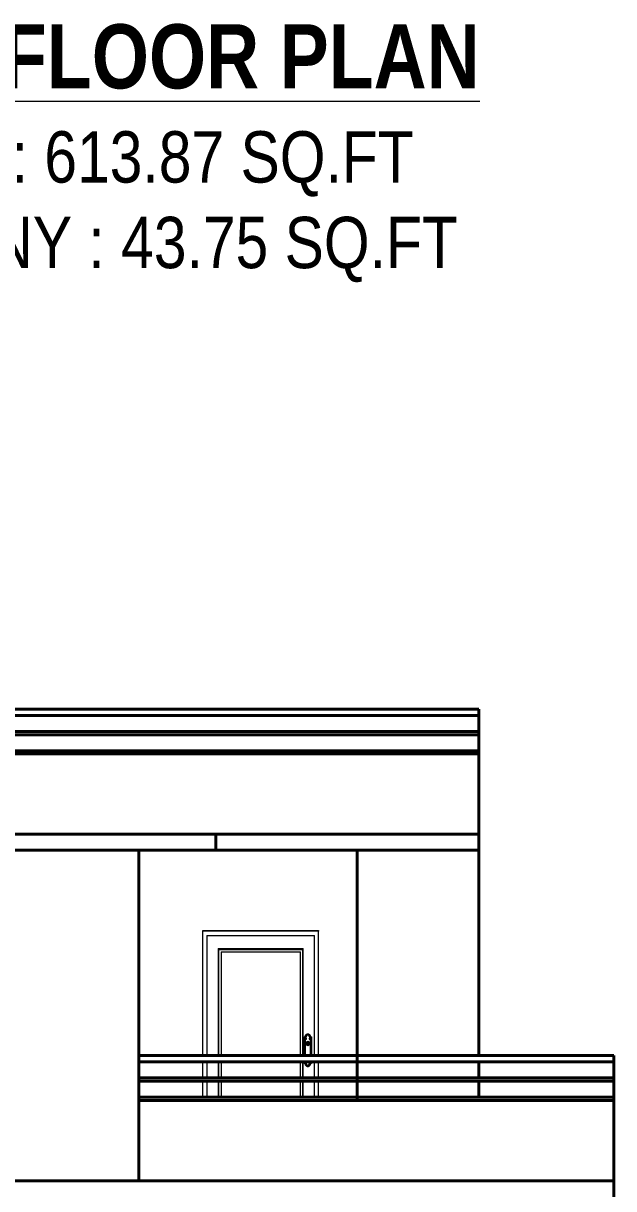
# Model space of a CAD drawing. Header units: inches. Extents: x 160056 to 168773, y -25300 to -22134.
# Drawn here: x 167273.9 to 167457.9, y -24096.3 to -23733.1 of the extents above; entities that cross this region are included whole.
import ezdxf

# ---------------------------------------------------------------- set-up
doc = ezdxf.new("R2010")
doc.units = ezdxf.units.IN
doc.header["$LTSCALE"] = 0.5
doc.header["$MEASUREMENT"] = 0
for name, color, linetype, lineweight in [('Text-100.w', 254, 'Continuous', 9), ('wall', 1, 'Continuous', 40), ('window', 4, 'Continuous', 13)]:
    doc.layers.add(name, color=color, linetype=linetype, lineweight=lineweight)
doc.styles.add('arial', font='arial.ttf')

msp = doc.modelspace()

# ---------------------------------------------------------------- linework, layer by layer
at = {"layer": 'wall'}
for p, q in [((167089.86, -23946.76), (167415.86, -23946.76)), ((167089.86, -23948.76), (167415.86, -23948.76)), ((167415.86, -23946.76), (167415.86, -23990.76)), ((167089.86, -23953.76), (167415.86, -23953.76)), ((167089.86, -23954.76), (167415.86, -23954.76)), ((167089.86, -23959.76), (167415.86, -23959.76)), ((167089.86, -23960.76), (167415.86, -23960.76)), ((167089.86, -23985.76), (167415.86, -23985.76)), ((167333.86, -23985.76), (167333.86, -23990.76)), ((167089.86, -23990.76), (167415.86, -23990.76)), ((167309.86, -23990.76), (167309.86, -24093.76)), ((167377.86, -23990.76), (167377.86, -24068.76)), ((167415.86, -23990.76), (167415.86, -24054.76)), ((167309.86, -24054.76), (167457.86, -24054.76)), ((167457.86, -24098.76), (167457.86, -24054.76)), ((167309.86, -24056.76), (167457.86, -24056.76)), ((167377.86, -24057.76), (167377.86, -24068.76)), ((167415.86, -24056.76), (167415.86, -24061.76)), ((167309.86, -24061.76), (167457.86, -24061.76)), ((167309.86, -24062.76), (167457.86, -24062.76)), ((167415.86, -24062.76), (167415.86, -24067.76)), ((167309.86, -24067.76), (167457.86, -24067.76)), ((167309.86, -24068.76), (167457.86, -24068.76)), ((167089.86, -24093.76), (167457.86, -24093.76))]:
    msp.add_line(p, q, dxfattribs=at)
at = {"layer": 'window'}
for p, q in [((167329.86, -24015.95), (167329.86, -24015.76)), ((167329.86, -24015.76), (167365.86, -24015.76)), ((167365.86, -24015.95), (167329.86, -24015.95)), ((167329.86, -24054.76), (167329.86, -24015.95)), ((167331.06, -24017.34), (167364.65, -24017.34)), ((167331.06, -24017.34), (167331.06, -24054.76)), ((167364.65, -24054.76), (167364.65, -24017.34)), ((167365.86, -24015.76), (167365.86, -24015.95)), ((167365.86, -24054.76), (167365.86, -24015.95)), ((167334.59, -24021.45), (167334.59, -24054.76)), ((167334.59, -24021.45), (167361.13, -24021.45)), ((167334.8, -24021.69), (167360.92, -24021.69)), ((167334.8, -24054.76), (167334.8, -24021.69)), ((167335.49, -24022.49), (167360.23, -24022.49)), ((167335.49, -24022.49), (167335.49, -24054.76)), ((167360.23, -24054.76), (167360.23, -24022.49)), ((167360.92, -24021.69), (167360.92, -24054.76)), ((167361.13, -24054.76), (167361.13, -24021.45)), ((167362.07, -24048.16), (167362.13, -24048.11)), ((167362.09, -24048.19), (167362.15, -24048.14)), ((167362.13, -24048.11), (167362.21, -24048.06)), ((167362.15, -24048.14), (167362.22, -24048.1)), ((167362.21, -24048.06), (167362.28, -24048.03)), ((167362.22, -24048.1), (167362.29, -24048.07)), ((167362.28, -24048.03), (167362.36, -24048.01)), ((167362.29, -24048.07), (167362.37, -24048.05)), ((167362.36, -24048.01), (167362.44, -24047.99)), ((167362.37, -24048.05), (167362.44, -24048.03)), ((167362.44, -24047.99), (167362.52, -24047.99)), ((167362.44, -24048.03), (167362.52, -24048.03)), ((167362.52, -24047.99), (167362.6, -24047.99)), ((167362.52, -24048.03), (167362.6, -24048.03)), ((167362.52, -24048.03), (167362.52, -24048.29)), ((167362.6, -24047.99), (167362.68, -24048.01)), ((167362.6, -24048.03), (167362.67, -24048.05)), ((167362.67, -24048.05), (167362.75, -24048.07)), ((167362.68, -24048.01), (167362.76, -24048.03)), ((167362.75, -24048.07), (167362.82, -24048.1)), ((167362.76, -24048.03), (167362.83, -24048.06)), ((167362.82, -24048.1), (167362.89, -24048.14)), ((167362.83, -24048.06), (167362.91, -24048.11)), ((167362.89, -24048.14), (167362.95, -24048.19)), ((167362.91, -24048.11), (167362.97, -24048.16)), ((167361.38, -24048.97), (167361.57, -24048.89)), ((167361.38, -24048.97), (167361.64, -24049.18)), ((167361.38, -24054.76), (167361.38, -24048.97)), ((167361.41, -24049), (167361.59, -24048.92)), ((167361.41, -24054.76), (167361.41, -24049)), ((167361.57, -24048.89), (167361.6, -24048.87)), ((167361.59, -24048.92), (167361.62, -24048.9)), ((167361.6, -24048.87), (167361.64, -24048.84)), ((167361.62, -24048.9), (167361.66, -24048.88)), ((167361.64, -24048.84), (167361.67, -24048.82)), ((167361.64, -24049.18), (167361.68, -24049.17)), ((167361.64, -24054.76), (167361.64, -24049.18)), ((167361.66, -24048.88), (167361.69, -24048.85)), ((167361.67, -24048.82), (167361.69, -24048.79)), ((167361.69, -24049.2), (167361.67, -24049.21)), ((167361.67, -24049.21), (167361.67, -24054.76)), ((167361.68, -24049.17), (167361.73, -24049.13)), ((167361.69, -24048.79), (167361.72, -24048.76)), ((167361.69, -24048.85), (167361.72, -24048.82)), ((167361.75, -24049.17), (167361.69, -24049.2)), ((167361.72, -24048.76), (167361.74, -24048.72)), ((167361.72, -24048.82), (167361.74, -24048.78)), ((167361.73, -24049.13), (167361.79, -24049.1)), ((167361.74, -24048.72), (167361.76, -24048.69)), ((167361.74, -24048.78), (167361.77, -24048.74)), ((167361.81, -24049.13), (167361.75, -24049.17)), ((167361.76, -24048.69), (167361.77, -24048.65)), ((167361.77, -24048.65), (167361.79, -24048.61)), ((167361.77, -24048.74), (167361.79, -24048.7)), ((167361.79, -24048.61), (167361.82, -24048.52)), ((167361.79, -24048.7), (167361.81, -24048.66)), ((167361.79, -24049.1), (167361.83, -24049.05)), ((167361.81, -24049.41), (167361.8, -24049.45)), ((167361.8, -24049.45), (167361.8, -24049.49)), ((167361.8, -24049.49), (167361.8, -24049.52)), ((167361.8, -24049.52), (167361.8, -24049.56)), ((167361.8, -24049.56), (167361.82, -24049.6)), ((167361.81, -24048.66), (167361.82, -24048.62)), ((167361.86, -24049.08), (167361.81, -24049.13)), ((167361.83, -24049.38), (167361.81, -24049.41)), ((167361.82, -24048.52), (167361.85, -24048.43)), ((167361.82, -24048.62), (167361.85, -24048.53)), ((167361.83, -24049.42), (167361.82, -24049.45)), ((167361.82, -24049.45), (167361.82, -24049.49)), ((167361.82, -24049.49), (167361.82, -24049.52)), ((167361.82, -24049.52), (167361.83, -24049.55)), ((167361.82, -24049.6), (167361.84, -24049.63)), ((167361.83, -24049.05), (167361.88, -24049)), ((167361.85, -24049.35), (167361.83, -24049.38)), ((167361.85, -24049.39), (167361.83, -24049.42)), ((167361.83, -24049.55), (167361.84, -24049.58)), ((167361.84, -24049.58), (167361.85, -24049.61)), ((167361.86, -24049.65), (167361.84, -24049.63)), ((167361.85, -24048.43), (167361.9, -24048.36)), ((167361.85, -24048.53), (167361.88, -24048.45)), ((167361.85, -24049.35), (167361.87, -24049.33)), ((167361.86, -24049.37), (167361.85, -24049.39)), ((167361.85, -24049.61), (167361.87, -24049.63)), ((167361.9, -24049.03), (167361.86, -24049.08)), ((167361.89, -24049.35), (167361.86, -24049.37)), ((167361.86, -24049.65), (167361.89, -24049.67)), ((167361.9, -24049.31), (167361.87, -24049.33)), ((167361.87, -24049.63), (167361.9, -24049.65)), ((167361.88, -24048.45), (167361.92, -24048.38)), ((167361.88, -24049), (167361.92, -24048.95)), ((167361.91, -24049.33), (167361.89, -24049.35)), ((167361.89, -24049.67), (167361.92, -24049.69)), ((167361.9, -24048.36), (167361.95, -24048.28)), ((167361.95, -24048.98), (167361.9, -24049.03)), ((167361.93, -24049.3), (167361.9, -24049.31)), ((167361.9, -24049.65), (167361.92, -24049.66)), ((167361.94, -24049.33), (167361.91, -24049.33)), ((167361.92, -24048.38), (167361.97, -24048.31)), ((167361.92, -24048.95), (167361.96, -24048.89)), ((167361.92, -24049.66), (167361.95, -24049.67)), ((167361.92, -24049.69), (167361.95, -24049.69)), ((167361.97, -24049.3), (167361.93, -24049.3)), ((167361.97, -24049.32), (167361.94, -24049.33)), ((167361.95, -24048.28), (167362, -24048.22)), ((167361.99, -24048.92), (167361.95, -24048.98)), ((167361.95, -24049.67), (167361.98, -24049.67)), ((167361.95, -24049.69), (167361.98, -24049.69)), ((167361.96, -24048.89), (167361.99, -24048.83)), ((167361.97, -24048.31), (167362.03, -24048.25)), ((167362, -24049.3), (167361.97, -24049.3)), ((167362, -24049.33), (167361.97, -24049.32)), ((167361.98, -24049.67), (167362.01, -24049.66)), ((167361.98, -24049.69), (167362.02, -24049.69)), ((167361.99, -24048.83), (167362.02, -24048.77)), ((167362.02, -24048.85), (167361.99, -24048.92)), ((167362, -24048.22), (167362.07, -24048.16)), ((167362.03, -24049.31), (167362, -24049.3)), ((167362.02, -24049.33), (167362, -24049.33)), ((167362.01, -24049.66), (167362.04, -24049.65)), ((167362.02, -24048.77), (167362.03, -24048.71)), ((167362.05, -24048.78), (167362.02, -24048.85)), ((167362.05, -24049.35), (167362.02, -24049.33)), ((167362.02, -24049.69), (167362.05, -24049.67)), ((167362.03, -24048.25), (167362.09, -24048.19)), ((167362.03, -24048.71), (167362.06, -24048.64)), ((167362.06, -24049.33), (167362.03, -24049.31)), ((167362.04, -24049.65), (167362.06, -24049.63)), ((167362.07, -24048.73), (167362.05, -24048.78)), ((167362.07, -24049.37), (167362.05, -24049.35)), ((167362.05, -24049.67), (167362.07, -24049.65)), ((167362.06, -24048.64), (167362.08, -24048.59)), ((167362.08, -24049.35), (167362.06, -24049.33)), ((167362.06, -24049.63), (167362.08, -24049.61)), ((167362.09, -24048.66), (167362.07, -24048.73)), ((167362.09, -24049.39), (167362.07, -24049.37)), ((167362.07, -24049.65), (167362.1, -24049.63)), ((167362.08, -24048.59), (167362.11, -24048.53)), ((167362.11, -24049.38), (167362.08, -24049.35)), ((167362.08, -24049.61), (167362.1, -24049.58)), ((167362.11, -24048.61), (167362.09, -24048.66)), ((167362.1, -24049.42), (167362.09, -24049.39)), ((167362.11, -24049.45), (167362.1, -24049.42)), ((167362.1, -24049.58), (167362.11, -24049.55)), ((167362.1, -24049.63), (167362.11, -24049.6)), ((167362.11, -24048.53), (167362.14, -24048.49)), ((167362.14, -24048.56), (167362.11, -24048.61)), ((167362.12, -24049.41), (167362.11, -24049.38)), ((167362.12, -24049.49), (167362.11, -24049.45)), ((167362.11, -24049.52), (167362.12, -24049.49)), ((167362.11, -24049.55), (167362.11, -24049.52)), ((167362.11, -24049.6), (167362.13, -24049.56)), ((167362.13, -24049.45), (167362.12, -24049.41)), ((167362.14, -24049.49), (167362.13, -24049.45)), ((167362.13, -24049.56), (167362.14, -24049.52)), ((167362.14, -24048.49), (167362.18, -24048.44)), ((167362.17, -24048.51), (167362.14, -24048.56)), ((167362.14, -24049.52), (167362.14, -24049.49)), ((167362.16, -24051.02), (167362.18, -24050.84)), ((167362.18, -24051.19), (167362.16, -24051.02)), ((167362.2, -24048.47), (167362.17, -24048.51)), ((167362.18, -24048.44), (167362.22, -24048.4)), ((167362.18, -24050.84), (167362.22, -24050.67)), ((167362.22, -24051.36), (167362.18, -24051.19)), ((167362.24, -24048.44), (167362.2, -24048.47)), ((167362.22, -24048.4), (167362.26, -24048.37)), ((167362.22, -24050.67), (167362.27, -24050.53)), ((167362.22, -24051.02), (167362.24, -24050.87)), ((167362.24, -24051.17), (167362.22, -24051.02)), ((167362.27, -24051.5), (167362.22, -24051.36)), ((167362.28, -24048.41), (167362.24, -24048.44)), ((167362.24, -24050.87), (167362.27, -24050.73)), ((167362.24, -24051.02), (167362.25, -24050.88)), ((167362.25, -24051.16), (167362.24, -24051.02)), ((167362.27, -24051.3), (167362.24, -24051.17)), ((167362.25, -24050.88), (167362.28, -24050.74)), ((167362.28, -24051.29), (167362.25, -24051.16)), ((167362.26, -24048.37), (167362.31, -24048.34)), ((167362.27, -24050.53), (167362.35, -24050.42)), ((167362.27, -24050.73), (167362.32, -24050.61)), ((167362.32, -24051.42), (167362.27, -24051.3)), ((167362.35, -24051.61), (167362.27, -24051.5)), ((167362.33, -24048.38), (167362.28, -24048.41)), ((167362.28, -24050.74), (167362.33, -24050.63)), ((167362.33, -24051.4), (167362.28, -24051.29)), ((167362.31, -24048.34), (167362.36, -24048.32)), ((167362.32, -24050.61), (167362.38, -24050.52)), ((167362.32, -24051.02), (167362.33, -24050.91)), ((167362.33, -24051.12), (167362.32, -24051.02)), ((167362.38, -24051.51), (167362.32, -24051.42)), ((167362.37, -24048.36), (167362.33, -24048.38)), ((167362.33, -24050.63), (167362.39, -24050.54)), ((167362.33, -24050.91), (167362.35, -24050.82)), ((167362.35, -24051.22), (167362.33, -24051.12)), ((167362.39, -24051.49), (167362.33, -24051.4)), ((167362.34, -24051.02), (167362.35, -24050.96)), ((167362.35, -24050.42), (167362.44, -24050.36)), ((167362.35, -24050.82), (167362.36, -24050.8)), ((167362.35, -24050.92), (167362.37, -24050.84)), ((167362.35, -24051.02), (167362.35, -24050.92)), ((167362.35, -24050.96), (167362.35, -24050.94)), ((167362.35, -24051.11), (167362.35, -24051.02)), ((167362.37, -24051.19), (167362.35, -24051.11)), ((167362.35, -24051.23), (167362.35, -24051.22)), ((167362.35, -24051.23), (167362.36, -24051.23)), ((167362.44, -24051.68), (167362.35, -24051.61)), ((167362.36, -24048.32), (167362.41, -24048.31)), ((167362.36, -24050.8), (167362.39, -24050.73)), ((167362.41, -24050.75), (167362.36, -24050.8)), ((167362.36, -24050.8), (167362.36, -24050.8)), ((167362.36, -24051.23), (167362.41, -24051.28)), ((167362.39, -24051.3), (167362.36, -24051.23)), ((167362.42, -24048.35), (167362.37, -24048.36)), ((167362.37, -24050.84), (167362.4, -24050.77)), ((167362.4, -24051.27), (167362.37, -24051.19)), ((167362.38, -24050.52), (167362.46, -24050.46)), ((167362.46, -24051.57), (167362.38, -24051.51)), ((167362.39, -24050.54), (167362.46, -24050.49)), ((167362.39, -24050.73), (167362.43, -24050.67)), ((167362.43, -24051.36), (167362.39, -24051.3)), ((167362.46, -24051.54), (167362.39, -24051.49)), ((167362.4, -24050.77), (167362.41, -24050.75)), ((167362.41, -24051.28), (167362.4, -24051.27)), ((167362.41, -24048.31), (167362.46, -24048.3)), ((167362.41, -24050.75), (167362.44, -24050.71)), ((167362.44, -24051.32), (167362.41, -24051.28)), ((167362.47, -24048.34), (167362.42, -24048.35)), ((167362.43, -24050.67), (167362.48, -24050.63)), ((167362.43, -24050.96), (167362.44, -24050.91)), ((167362.43, -24051.02), (167362.43, -24050.96)), ((167362.43, -24051.07), (167362.43, -24051.02)), ((167362.44, -24051.12), (167362.43, -24051.07)), ((167362.48, -24051.4), (167362.43, -24051.36)), ((167362.44, -24050.36), (167362.54, -24050.33)), ((167362.44, -24050.71), (167362.49, -24050.67)), ((167362.44, -24050.91), (167362.46, -24050.87)), ((167362.44, -24051.02), (167362.45, -24050.97)), ((167362.45, -24051.06), (167362.44, -24051.02)), ((167362.46, -24051.16), (167362.44, -24051.12)), ((167362.49, -24051.36), (167362.44, -24051.32)), ((167362.54, -24051.7), (167362.44, -24051.68)), ((167362.45, -24050.97), (167362.46, -24050.93)), ((167362.46, -24051.1), (167362.45, -24051.06)), ((167362.46, -24048.3), (167362.52, -24048.29)), ((167362.46, -24050.46), (167362.54, -24050.44)), ((167362.46, -24050.49), (167362.54, -24050.47)), ((167362.46, -24050.87), (167362.48, -24050.84)), ((167362.46, -24050.93), (167362.47, -24050.89)), ((167362.47, -24051.14), (167362.46, -24051.1)), ((167362.48, -24051.19), (167362.46, -24051.16)), ((167362.54, -24051.56), (167362.46, -24051.54)), ((167362.54, -24051.59), (167362.46, -24051.57)), ((167362.52, -24048.34), (167362.47, -24048.34)), ((167362.47, -24050.89), (167362.49, -24050.86)), ((167362.49, -24051.17), (167362.47, -24051.14)), ((167362.48, -24050.63), (167362.54, -24050.62)), ((167362.48, -24050.84), (167362.51, -24050.82)), ((167362.51, -24051.21), (167362.48, -24051.19)), ((167362.54, -24051.42), (167362.48, -24051.4)), ((167362.49, -24050.67), (167362.54, -24050.66)), ((167362.49, -24050.86), (167362.52, -24050.85)), ((167362.52, -24051.19), (167362.49, -24051.17)), ((167362.54, -24051.37), (167362.49, -24051.36)), ((167362.51, -24050.82), (167362.54, -24050.81)), ((167362.54, -24051.22), (167362.51, -24051.21)), ((167362.52, -24048.29), (167362.57, -24048.3)), ((167362.57, -24048.34), (167362.52, -24048.34)), ((167362.52, -24050.85), (167362.54, -24050.84)), ((167362.54, -24051.19), (167362.52, -24051.19)), ((167362.54, -24050.33), (167362.64, -24050.36)), ((167362.54, -24050.44), (167362.62, -24050.46)), ((167362.54, -24050.47), (167362.62, -24050.49)), ((167362.54, -24050.62), (167362.6, -24050.63)), ((167362.54, -24050.66), (167362.59, -24050.67)), ((167362.54, -24050.81), (167362.57, -24050.82)), ((167362.54, -24050.84), (167362.57, -24050.85)), ((167362.57, -24051.19), (167362.54, -24051.19)), ((167362.57, -24051.21), (167362.54, -24051.22)), ((167362.59, -24051.36), (167362.54, -24051.37)), ((167362.6, -24051.4), (167362.54, -24051.42)), ((167362.62, -24051.54), (167362.54, -24051.56)), ((167362.62, -24051.57), (167362.54, -24051.59)), ((167362.64, -24051.68), (167362.54, -24051.7)), ((167362.57, -24048.3), (167362.63, -24048.31)), ((167362.62, -24048.35), (167362.57, -24048.34)), ((167362.57, -24050.82), (167362.6, -24050.84)), ((167362.57, -24050.85), (167362.59, -24050.86)), ((167362.59, -24051.17), (167362.57, -24051.19)), ((167362.6, -24051.19), (167362.57, -24051.21)), ((167362.59, -24050.67), (167362.64, -24050.71)), ((167362.59, -24050.86), (167362.61, -24050.89)), ((167362.61, -24051.14), (167362.59, -24051.17)), ((167362.64, -24051.32), (167362.59, -24051.36)), ((167362.6, -24050.63), (167362.65, -24050.67)), ((167362.6, -24050.84), (167362.62, -24050.87)), ((167362.62, -24051.16), (167362.6, -24051.19)), ((167362.65, -24051.36), (167362.6, -24051.4)), ((167362.61, -24050.89), (167362.62, -24050.93)), ((167362.62, -24051.1), (167362.61, -24051.14)), ((167362.67, -24048.36), (167362.62, -24048.35)), ((167362.62, -24050.46), (167362.7, -24050.52)), ((167362.62, -24050.49), (167362.69, -24050.54)), ((167362.62, -24050.87), (167362.64, -24050.91)), ((167362.62, -24050.93), (167362.63, -24050.97)), ((167362.63, -24051.06), (167362.62, -24051.1)), ((167362.64, -24051.12), (167362.62, -24051.16)), ((167362.69, -24051.49), (167362.62, -24051.54)), ((167362.7, -24051.51), (167362.62, -24051.57)), ((167362.63, -24048.31), (167362.68, -24048.32)), ((167362.63, -24050.97), (167362.64, -24051.02)), ((167362.64, -24051.02), (167362.63, -24051.06)), ((167362.64, -24050.36), (167362.73, -24050.42)), ((167362.64, -24050.71), (167362.67, -24050.75)), ((167362.64, -24050.91), (167362.65, -24050.96)), ((167362.65, -24051.07), (167362.64, -24051.12)), ((167362.67, -24051.28), (167362.64, -24051.32)), ((167362.73, -24051.61), (167362.64, -24051.68)), ((167362.65, -24050.67), (167362.7, -24050.73)), ((167362.65, -24050.96), (167362.65, -24051.02)), ((167362.65, -24051.02), (167362.65, -24051.07)), ((167362.7, -24051.3), (167362.65, -24051.36)), ((167362.71, -24048.38), (167362.67, -24048.36)), ((167362.73, -24050.8), (167362.67, -24050.75)), ((167362.67, -24050.75), (167362.68, -24050.77)), ((167362.67, -24051.28), (167362.73, -24051.23)), ((167362.68, -24051.27), (167362.67, -24051.28)), ((167362.68, -24048.32), (167362.73, -24048.34)), ((167362.68, -24050.77), (167362.71, -24050.84)), ((167362.71, -24051.19), (167362.68, -24051.27)), ((167362.69, -24050.54), (167362.75, -24050.63)), ((167362.75, -24051.4), (167362.69, -24051.49)), ((167362.7, -24050.52), (167362.76, -24050.61)), ((167362.7, -24050.73), (167362.73, -24050.8)), ((167362.73, -24051.23), (167362.7, -24051.3)), ((167362.76, -24051.42), (167362.7, -24051.51)), ((167362.76, -24048.41), (167362.71, -24048.38)), ((167362.71, -24050.84), (167362.73, -24050.92)), ((167362.73, -24051.11), (167362.71, -24051.19)), ((167362.73, -24048.34), (167362.77, -24048.37)), ((167362.73, -24050.42), (167362.81, -24050.53)), ((167362.73, -24050.8), (167362.73, -24050.8)), ((167362.73, -24050.8), (167362.73, -24050.82)), ((167362.73, -24050.82), (167362.75, -24050.91)), ((167362.73, -24050.92), (167362.74, -24051.02)), ((167362.73, -24050.94), (167362.74, -24050.96)), ((167362.74, -24051.02), (167362.73, -24051.11)), ((167362.74, -24051.08), (167362.73, -24051.09)), ((167362.75, -24051.12), (167362.73, -24051.22)), ((167362.73, -24051.22), (167362.73, -24051.23)), ((167362.73, -24051.23), (167362.73, -24051.23)), ((167362.81, -24051.5), (167362.73, -24051.61)), ((167362.74, -24050.96), (167362.74, -24051.02)), ((167362.74, -24051.02), (167362.74, -24051.08)), ((167362.75, -24050.63), (167362.8, -24050.74)), ((167362.75, -24050.91), (167362.76, -24051.02)), ((167362.76, -24051.02), (167362.75, -24051.12)), ((167362.8, -24051.29), (167362.75, -24051.4)), ((167362.8, -24048.44), (167362.76, -24048.41)), ((167362.76, -24050.61), (167362.81, -24050.73)), ((167362.81, -24051.3), (167362.76, -24051.42)), ((167362.77, -24048.37), (167362.82, -24048.4)), ((167362.84, -24048.47), (167362.8, -24048.44)), ((167362.8, -24050.74), (167362.83, -24050.88)), ((167362.83, -24051.16), (167362.8, -24051.29)), ((167362.81, -24050.53), (167362.87, -24050.67)), ((167362.81, -24050.73), (167362.85, -24050.87)), ((167362.85, -24051.17), (167362.81, -24051.3)), ((167362.87, -24051.36), (167362.81, -24051.5)), ((167362.82, -24048.4), (167362.86, -24048.44)), ((167362.83, -24050.88), (167362.84, -24051.02)), ((167362.84, -24051.02), (167362.83, -24051.16)), ((167362.87, -24048.51), (167362.84, -24048.47)), ((167362.85, -24050.87), (167362.86, -24051.02)), ((167362.86, -24051.02), (167362.85, -24051.17)), ((167362.86, -24048.44), (167362.9, -24048.49)), ((167362.9, -24048.56), (167362.87, -24048.51)), ((167362.87, -24050.67), (167362.9, -24050.84)), ((167362.9, -24051.19), (167362.87, -24051.36)), ((167362.9, -24048.49), (167362.93, -24048.53)), ((167362.93, -24048.61), (167362.9, -24048.56)), ((167362.91, -24049.45), (167362.9, -24049.49)), ((167362.9, -24049.49), (167362.9, -24049.52)), ((167362.9, -24049.52), (167362.91, -24049.56)), ((167362.9, -24050.84), (167362.92, -24051.02)), ((167362.92, -24051.02), (167362.9, -24051.19)), ((167362.92, -24049.41), (167362.91, -24049.45)), ((167362.91, -24049.56), (167362.92, -24049.6)), ((167362.93, -24049.38), (167362.92, -24049.41)), ((167362.93, -24049.45), (167362.92, -24049.49)), ((167362.92, -24049.49), (167362.92, -24049.52)), ((167362.92, -24049.52), (167362.93, -24049.55)), ((167362.92, -24049.6), (167362.94, -24049.63)), ((167362.93, -24048.53), (167362.96, -24048.59)), ((167362.95, -24048.66), (167362.93, -24048.61)), ((167362.95, -24049.35), (167362.93, -24049.38)), ((167362.94, -24049.42), (167362.93, -24049.45)), ((167362.93, -24049.55), (167362.94, -24049.58)), ((167362.95, -24049.39), (167362.94, -24049.42)), ((167362.94, -24049.58), (167362.96, -24049.61)), ((167362.94, -24049.63), (167362.97, -24049.65)), ((167362.95, -24048.19), (167363.01, -24048.25)), ((167362.97, -24048.73), (167362.95, -24048.66)), ((167362.98, -24049.33), (167362.95, -24049.35)), ((167362.97, -24049.37), (167362.95, -24049.39)), ((167362.96, -24048.59), (167362.98, -24048.64)), ((167362.96, -24049.61), (167362.98, -24049.63)), ((167362.97, -24048.16), (167363.04, -24048.22)), ((167362.99, -24048.78), (167362.97, -24048.73)), ((167362.99, -24049.35), (167362.97, -24049.37)), ((167362.97, -24049.65), (167362.99, -24049.67)), ((167362.98, -24048.64), (167363.01, -24048.71)), ((167363.01, -24049.31), (167362.98, -24049.33)), ((167362.98, -24049.63), (167363, -24049.65)), ((167363.02, -24048.85), (167362.99, -24048.78)), ((167363.02, -24049.33), (167362.99, -24049.35)), ((167362.99, -24049.67), (167363.02, -24049.69)), ((167363, -24049.65), (167363.03, -24049.66)), ((167363.01, -24048.25), (167363.07, -24048.31)), ((167363.01, -24048.71), (167363.02, -24048.77)), ((167363.04, -24049.3), (167363.01, -24049.31)), ((167363.02, -24048.77), (167363.05, -24048.83)), ((167363.05, -24048.92), (167363.02, -24048.85)), ((167363.04, -24049.33), (167363.02, -24049.33)), ((167363.02, -24049.69), (167363.06, -24049.69)), ((167363.03, -24049.66), (167363.06, -24049.67)), ((167363.04, -24048.22), (167363.09, -24048.28)), ((167363.07, -24049.3), (167363.04, -24049.3)), ((167363.07, -24049.32), (167363.04, -24049.33)), ((167363.05, -24048.83), (167363.08, -24048.89)), ((167363.09, -24048.98), (167363.05, -24048.92)), ((167363.06, -24049.67), (167363.09, -24049.67)), ((167363.06, -24049.69), (167363.09, -24049.69)), ((167363.07, -24048.31), (167363.12, -24048.38)), ((167363.11, -24049.3), (167363.07, -24049.3)), ((167363.1, -24049.33), (167363.07, -24049.32)), ((167363.08, -24048.89), (167363.12, -24048.95)), ((167363.09, -24048.28), (167363.14, -24048.36)), ((167363.13, -24049.03), (167363.09, -24048.98)), ((167363.09, -24049.67), (167363.12, -24049.66)), ((167363.09, -24049.69), (167363.12, -24049.69)), ((167363.13, -24049.33), (167363.1, -24049.33)), ((167363.14, -24049.31), (167363.11, -24049.3)), ((167363.12, -24048.38), (167363.16, -24048.45)), ((167363.12, -24048.95), (167363.16, -24049)), ((167363.12, -24049.66), (167363.14, -24049.65)), ((167363.12, -24049.69), (167363.15, -24049.67)), ((167363.18, -24049.08), (167363.13, -24049.03)), ((167363.15, -24049.35), (167363.13, -24049.33)), ((167363.14, -24048.36), (167363.19, -24048.43)), ((167363.17, -24049.33), (167363.14, -24049.31)), ((167363.14, -24049.65), (167363.16, -24049.63)), ((167363.17, -24049.37), (167363.15, -24049.35)), ((167363.15, -24049.67), (167363.18, -24049.65)), ((167363.16, -24048.45), (167363.19, -24048.53)), ((167363.16, -24049), (167363.2, -24049.05)), ((167363.16, -24049.63), (167363.18, -24049.61)), ((167363.19, -24049.35), (167363.17, -24049.33)), ((167363.19, -24049.39), (167363.17, -24049.37)), ((167363.23, -24049.13), (167363.18, -24049.08)), ((167363.18, -24049.61), (167363.2, -24049.58)), ((167363.18, -24049.65), (167363.2, -24049.63)), ((167363.19, -24048.43), (167363.22, -24048.52)), ((167363.19, -24048.53), (167363.22, -24048.62)), ((167363.21, -24049.38), (167363.19, -24049.35)), ((167363.21, -24049.42), (167363.19, -24049.39)), ((167363.2, -24049.05), (167363.25, -24049.1)), ((167363.2, -24049.58), (167363.21, -24049.55)), ((167363.2, -24049.63), (167363.22, -24049.6)), ((167363.23, -24049.41), (167363.21, -24049.38)), ((167363.22, -24049.45), (167363.21, -24049.42)), ((167363.21, -24049.55), (167363.22, -24049.52)), ((167363.22, -24048.52), (167363.25, -24048.61)), ((167363.22, -24048.62), (167363.23, -24048.66)), ((167363.22, -24049.49), (167363.22, -24049.45)), ((167363.22, -24049.52), (167363.22, -24049.49)), ((167363.22, -24049.6), (167363.23, -24049.56)), ((167363.23, -24048.66), (167363.25, -24048.7)), ((167363.29, -24049.17), (167363.23, -24049.13)), ((167363.24, -24049.45), (167363.23, -24049.41)), ((167363.23, -24049.56), (167363.24, -24049.52)), ((167363.24, -24049.49), (167363.24, -24049.45)), ((167363.24, -24049.52), (167363.24, -24049.49)), ((167363.25, -24048.61), (167363.26, -24048.65)), ((167363.25, -24048.7), (167363.27, -24048.74)), ((167363.25, -24049.1), (167363.31, -24049.13)), ((167363.26, -24048.65), (167363.28, -24048.69)), ((167363.27, -24048.74), (167363.29, -24048.78)), ((167363.28, -24048.69), (167363.3, -24048.72)), ((167363.29, -24048.78), (167363.32, -24048.82)), ((167363.35, -24049.2), (167363.29, -24049.17)), ((167363.3, -24048.72), (167363.32, -24048.76)), ((167363.31, -24049.13), (167363.36, -24049.17)), ((167363.32, -24048.76), (167363.35, -24048.79)), ((167363.32, -24048.82), (167363.35, -24048.85)), ((167363.35, -24048.79), (167363.37, -24048.82)), ((167363.35, -24048.85), (167363.38, -24048.88)), ((167363.36, -24049.21), (167363.35, -24049.2)), ((167363.36, -24049.17), (167363.4, -24049.18)), ((167363.36, -24054.76), (167363.36, -24049.21)), ((167363.37, -24048.82), (167363.4, -24048.84)), ((167363.38, -24048.88), (167363.42, -24048.9)), ((167363.4, -24048.84), (167363.43, -24048.87)), ((167363.66, -24048.97), (167363.4, -24049.18)), ((167363.4, -24049.18), (167363.4, -24054.76)), ((167363.42, -24048.9), (167363.45, -24048.92)), ((167363.43, -24048.87), (167363.47, -24048.89)), ((167363.45, -24048.92), (167363.63, -24049)), ((167363.47, -24048.89), (167363.66, -24048.97)), ((167363.63, -24049), (167363.63, -24054.76)), ((167363.66, -24048.97), (167363.66, -24054.76)), ((167329.86, -24061.76), (167329.86, -24056.76)), ((167331.06, -24056.76), (167331.06, -24061.76)), ((167334.59, -24056.76), (167334.59, -24061.76)), ((167334.8, -24061.76), (167334.8, -24056.76)), ((167335.49, -24056.76), (167335.49, -24061.76)), ((167360.23, -24061.76), (167360.23, -24056.76)), ((167360.92, -24056.76), (167360.92, -24061.76)), ((167361.13, -24057.76), (167361.13, -24056.76)), ((167361.13, -24061.76), (167361.13, -24056.76)), ((167361.38, -24057.2), (167361.38, -24056.76)), ((167361.38, -24057.2), (167361.64, -24056.99)), ((167361.57, -24057.28), (167361.38, -24057.2)), ((167361.41, -24057.17), (167361.41, -24056.76)), ((167361.59, -24057.25), (167361.41, -24057.17)), ((167361.6, -24057.3), (167361.57, -24057.28)), ((167361.62, -24057.27), (167361.59, -24057.25)), ((167361.64, -24057.33), (167361.6, -24057.3)), ((167361.66, -24057.29), (167361.62, -24057.27)), ((167361.64, -24056.99), (167361.64, -24056.76)), ((167361.68, -24057.01), (167361.64, -24056.99)), ((167361.67, -24057.35), (167361.64, -24057.33)), ((167361.69, -24057.32), (167361.66, -24057.29)), ((167361.67, -24056.76), (167361.67, -24056.96)), ((167361.67, -24056.96), (167361.69, -24056.97)), ((167361.69, -24057.38), (167361.67, -24057.35)), ((167361.73, -24057.04), (167361.68, -24057.01)), ((167361.69, -24056.97), (167361.75, -24057)), ((167361.72, -24057.35), (167361.69, -24057.32)), ((167361.72, -24057.41), (167361.69, -24057.38)), ((167361.74, -24057.39), (167361.72, -24057.35)), ((167361.74, -24057.45), (167361.72, -24057.41)), ((167361.79, -24057.08), (167361.73, -24057.04)), ((167361.77, -24057.43), (167361.74, -24057.39)), ((167361.76, -24057.49), (167361.74, -24057.45)), ((167361.75, -24057), (167361.81, -24057.04)), ((167361.77, -24057.52), (167361.76, -24057.49)), ((167361.79, -24057.47), (167361.77, -24057.43)), ((167361.79, -24057.56), (167361.77, -24057.52)), ((167361.83, -24057.12), (167361.79, -24057.08)), ((167361.81, -24057.51), (167361.79, -24057.47)), ((167361.82, -24057.65), (167361.79, -24057.56)), ((167361.81, -24057.04), (167361.86, -24057.09)), ((167361.82, -24057.55), (167361.81, -24057.51)), ((167361.85, -24057.64), (167361.82, -24057.55)), ((167361.85, -24057.74), (167361.82, -24057.65)), ((167361.88, -24057.17), (167361.83, -24057.12)), ((167361.88, -24057.72), (167361.85, -24057.64)), ((167361.85, -24057.64), (167361.88, -24057.72)), ((167361.87, -24057.76), (167361.85, -24057.74)), ((167361.85, -24057.74), (167361.9, -24057.82)), ((167361.86, -24056.76), (167361.89, -24056.78)), ((167361.86, -24056.76), (167361.86, -24056.76)), ((167361.86, -24057.09), (167361.9, -24057.14)), ((167361.92, -24057.22), (167361.88, -24057.17)), ((167361.91, -24057.76), (167361.88, -24057.72)), ((167361.88, -24057.72), (167361.92, -24057.79)), ((167361.89, -24056.78), (167361.92, -24056.8)), ((167361.9, -24056.76), (167361.92, -24056.77)), ((167361.9, -24057.14), (167361.95, -24057.19)), ((167361.9, -24057.82), (167361.95, -24057.89)), ((167361.92, -24056.77), (167361.95, -24056.78)), ((167361.92, -24056.8), (167361.95, -24056.8)), ((167361.96, -24057.28), (167361.92, -24057.22)), ((167361.92, -24057.79), (167361.97, -24057.86)), ((167361.95, -24056.78), (167361.98, -24056.78)), ((167361.95, -24056.8), (167361.98, -24056.8)), ((167361.95, -24057.19), (167361.99, -24057.26)), ((167361.95, -24057.89), (167362, -24057.95)), ((167361.99, -24057.34), (167361.96, -24057.28)), ((167361.97, -24057.86), (167362.03, -24057.93)), ((167361.98, -24056.78), (167362.01, -24056.77)), ((167361.98, -24056.8), (167362.02, -24056.8)), ((167361.99, -24057.26), (167362.02, -24057.32)), ((167362.02, -24057.41), (167361.99, -24057.34)), ((167361.99, -24057.34), (167362.02, -24057.41)), ((167362, -24057.95), (167362.07, -24058.01)), ((167362.01, -24056.77), (167362.03, -24056.76)), ((167362.02, -24056.8), (167362.05, -24056.78)), ((167362.02, -24057.32), (167362.05, -24057.39)), ((167362.05, -24057.39), (167362.02, -24057.32)), ((167362.03, -24057.46), (167362.02, -24057.41)), ((167362.02, -24057.41), (167362.03, -24057.46)), ((167362.06, -24057.53), (167362.03, -24057.46)), ((167362.03, -24057.46), (167362.06, -24057.53)), ((167362.03, -24057.93), (167362.09, -24057.98)), ((167362.05, -24056.78), (167362.07, -24056.76)), ((167362.05, -24057.39), (167362.07, -24057.44)), ((167362.07, -24057.44), (167362.05, -24057.39)), ((167362.08, -24057.59), (167362.06, -24057.53)), ((167362.06, -24057.53), (167362.08, -24057.59)), ((167362.07, -24056.76), (167362.07, -24056.76)), ((167362.07, -24057.44), (167362.09, -24057.51)), ((167362.09, -24057.51), (167362.07, -24057.44)), ((167362.07, -24058.01), (167362.13, -24058.06)), ((167362.11, -24057.64), (167362.08, -24057.59)), ((167362.08, -24057.59), (167362.11, -24057.64)), ((167362.09, -24057.51), (167362.11, -24057.56)), ((167362.11, -24057.56), (167362.09, -24057.51)), ((167362.09, -24057.98), (167362.15, -24058.03)), ((167362.11, -24057.56), (167362.14, -24057.61)), ((167362.14, -24057.61), (167362.11, -24057.56)), ((167362.14, -24057.68), (167362.11, -24057.64)), ((167362.11, -24057.64), (167362.14, -24057.68)), ((167362.13, -24058.06), (167362.21, -24058.11)), ((167362.14, -24057.61), (167362.17, -24057.66)), ((167362.17, -24057.66), (167362.14, -24057.61)), ((167362.18, -24057.73), (167362.14, -24057.68)), ((167362.14, -24057.68), (167362.18, -24057.73)), ((167362.15, -24058.03), (167362.22, -24058.07)), ((167362.17, -24057.66), (167362.2, -24057.7)), ((167362.2, -24057.7), (167362.17, -24057.66)), ((167362.21, -24057.76), (167362.18, -24057.73)), ((167362.18, -24057.73), (167362.22, -24057.77)), ((167362.2, -24057.7), (167362.24, -24057.73)), ((167362.24, -24057.73), (167362.2, -24057.7)), ((167362.21, -24058.11), (167362.28, -24058.14)), ((167362.22, -24057.77), (167362.26, -24057.8)), ((167362.22, -24058.07), (167362.29, -24058.1)), ((167362.24, -24057.73), (167362.28, -24057.76)), ((167362.28, -24057.76), (167362.24, -24057.73)), ((167362.26, -24057.8), (167362.31, -24057.83)), ((167362.33, -24057.79), (167362.28, -24057.76)), ((167362.28, -24058.14), (167362.36, -24058.16)), ((167362.29, -24058.1), (167362.37, -24058.13)), ((167362.31, -24057.83), (167362.36, -24057.85)), ((167362.37, -24057.81), (167362.33, -24057.79)), ((167362.36, -24057.85), (167362.41, -24057.87)), ((167362.36, -24058.16), (167362.44, -24058.18)), ((167362.42, -24057.82), (167362.37, -24057.81)), ((167362.37, -24058.13), (167362.44, -24058.14)), ((167362.41, -24057.87), (167362.46, -24057.87)), ((167362.47, -24057.83), (167362.42, -24057.82)), ((167362.44, -24058.14), (167362.52, -24058.14)), ((167362.44, -24058.18), (167362.52, -24058.18)), ((167362.46, -24057.87), (167362.52, -24057.88)), ((167362.52, -24057.84), (167362.47, -24057.83)), ((167362.57, -24057.83), (167362.52, -24057.84)), ((167362.52, -24057.88), (167362.57, -24057.87)), ((167362.52, -24058.14), (167362.52, -24057.88)), ((167362.52, -24058.14), (167362.6, -24058.14)), ((167362.52, -24058.18), (167362.6, -24058.18)), ((167362.62, -24057.82), (167362.57, -24057.83)), ((167362.57, -24057.87), (167362.63, -24057.87)), ((167362.6, -24058.14), (167362.67, -24058.13)), ((167362.6, -24058.18), (167362.68, -24058.16)), ((167362.67, -24057.81), (167362.62, -24057.82)), ((167362.63, -24057.87), (167362.68, -24057.85)), ((167362.71, -24057.79), (167362.67, -24057.81)), ((167362.67, -24058.13), (167362.75, -24058.1)), ((167362.68, -24057.85), (167362.73, -24057.83)), ((167362.68, -24058.16), (167362.76, -24058.14)), ((167362.76, -24057.76), (167362.71, -24057.79)), ((167362.73, -24057.83), (167362.77, -24057.8)), ((167362.75, -24058.1), (167362.82, -24058.07)), ((167362.76, -24057.76), (167362.8, -24057.73)), ((167362.8, -24057.73), (167362.76, -24057.76)), ((167362.76, -24058.14), (167362.83, -24058.11)), ((167362.77, -24057.8), (167362.82, -24057.77)), ((167362.8, -24057.73), (167362.84, -24057.7)), ((167362.84, -24057.7), (167362.8, -24057.73)), ((167362.82, -24057.77), (167362.86, -24057.73)), ((167362.82, -24058.07), (167362.89, -24058.03)), ((167362.86, -24057.73), (167362.83, -24057.76)), ((167362.83, -24058.11), (167362.91, -24058.06)), ((167362.84, -24057.7), (167362.87, -24057.66)), ((167362.87, -24057.66), (167362.84, -24057.7)), ((167362.9, -24057.68), (167362.86, -24057.73)), ((167362.86, -24057.73), (167362.9, -24057.68)), ((167362.87, -24057.66), (167362.9, -24057.61)), ((167362.9, -24057.61), (167362.87, -24057.66)), ((167362.89, -24058.03), (167362.95, -24057.98)), ((167362.9, -24057.61), (167362.93, -24057.56)), ((167362.93, -24057.56), (167362.9, -24057.61)), ((167362.93, -24057.64), (167362.9, -24057.68)), ((167362.9, -24057.68), (167362.93, -24057.64)), ((167362.91, -24058.06), (167362.97, -24058.01)), ((167362.93, -24057.56), (167362.95, -24057.51)), ((167362.95, -24057.51), (167362.93, -24057.56)), ((167362.96, -24057.59), (167362.93, -24057.64)), ((167362.93, -24057.64), (167362.96, -24057.59)), ((167362.95, -24057.51), (167362.97, -24057.44)), ((167362.97, -24057.44), (167362.95, -24057.51)), ((167362.95, -24057.98), (167363.01, -24057.93)), ((167362.96, -24056.76), (167362.97, -24056.76)), ((167362.98, -24057.53), (167362.96, -24057.59)), ((167362.96, -24057.59), (167362.98, -24057.53)), ((167362.97, -24056.76), (167362.99, -24056.78)), ((167362.97, -24057.44), (167362.99, -24057.39)), ((167362.99, -24057.39), (167362.97, -24057.44)), ((167362.97, -24058.01), (167363.04, -24057.95)), ((167363.01, -24057.46), (167362.98, -24057.53)), ((167362.98, -24057.53), (167363.01, -24057.46)), ((167362.99, -24056.78), (167363.02, -24056.8)), ((167362.99, -24057.39), (167363.02, -24057.32)), ((167363.02, -24057.32), (167362.99, -24057.39)), ((167363, -24056.76), (167363.03, -24056.77)), ((167363.02, -24057.41), (167363.01, -24057.46)), ((167363.01, -24057.46), (167363.02, -24057.41)), ((167363.01, -24057.93), (167363.07, -24057.86)), ((167363.02, -24056.8), (167363.06, -24056.8)), ((167363.02, -24057.32), (167363.05, -24057.26)), ((167363.05, -24057.34), (167363.02, -24057.41)), ((167363.02, -24057.41), (167363.05, -24057.34)), ((167363.03, -24056.77), (167363.06, -24056.78)), ((167363.04, -24057.95), (167363.12, -24057.85)), ((167363.05, -24057.26), (167363.09, -24057.19)), ((167363.08, -24057.28), (167363.05, -24057.34)), ((167363.06, -24056.78), (167363.09, -24056.78)), ((167363.06, -24056.8), (167363.09, -24056.8)), ((167363.07, -24057.86), (167363.12, -24057.79)), ((167363.12, -24057.22), (167363.08, -24057.28)), ((167363.09, -24056.78), (167363.12, -24056.77)), ((167363.09, -24056.8), (167363.12, -24056.8)), ((167363.09, -24057.19), (167363.13, -24057.14)), ((167363.12, -24056.77), (167363.14, -24056.76)), ((167363.12, -24056.8), (167363.15, -24056.78)), ((167363.16, -24057.17), (167363.12, -24057.22)), ((167363.16, -24057.72), (167363.12, -24057.79)), ((167363.19, -24057.74), (167363.12, -24057.85)), ((167363.13, -24057.14), (167363.18, -24057.09)), ((167363.15, -24056.78), (167363.18, -24056.76)), ((167363.2, -24057.12), (167363.16, -24057.17)), ((167363.19, -24057.64), (167363.16, -24057.72)), ((167363.18, -24056.76), (167363.18, -24056.76)), ((167363.18, -24057.09), (167363.23, -24057.04)), ((167363.22, -24057.55), (167363.19, -24057.64)), ((167363.22, -24057.65), (167363.19, -24057.74)), ((167363.25, -24057.08), (167363.2, -24057.12)), ((167363.23, -24057.51), (167363.22, -24057.55)), ((167363.25, -24057.56), (167363.22, -24057.65)), ((167363.23, -24057.04), (167363.29, -24057)), ((167363.25, -24057.47), (167363.23, -24057.51)), ((167363.31, -24057.04), (167363.25, -24057.08)), ((167363.27, -24057.43), (167363.25, -24057.47)), ((167363.26, -24057.52), (167363.25, -24057.56)), ((167363.28, -24057.49), (167363.26, -24057.52)), ((167363.29, -24057.39), (167363.27, -24057.43)), ((167363.3, -24057.45), (167363.28, -24057.49)), ((167363.29, -24057), (167363.35, -24056.97)), ((167363.32, -24057.35), (167363.29, -24057.39)), ((167363.32, -24057.41), (167363.3, -24057.45)), ((167363.36, -24057.01), (167363.31, -24057.04)), ((167363.35, -24057.32), (167363.32, -24057.35)), ((167363.35, -24057.38), (167363.32, -24057.41)), ((167363.35, -24056.97), (167363.36, -24056.96)), ((167363.38, -24057.29), (167363.35, -24057.32)), ((167363.37, -24057.35), (167363.35, -24057.38)), ((167363.36, -24056.96), (167363.36, -24056.76)), ((167363.4, -24056.99), (167363.36, -24057.01)), ((167363.4, -24057.33), (167363.37, -24057.35)), ((167363.42, -24057.27), (167363.38, -24057.29)), ((167363.4, -24056.76), (167363.4, -24056.99)), ((167363.66, -24057.2), (167363.4, -24056.99)), ((167363.43, -24057.3), (167363.4, -24057.33)), ((167363.45, -24057.25), (167363.42, -24057.27)), ((167363.47, -24057.28), (167363.43, -24057.3)), ((167363.63, -24057.17), (167363.45, -24057.25)), ((167363.66, -24057.2), (167363.47, -24057.28)), ((167363.63, -24056.76), (167363.63, -24057.17)), ((167363.66, -24056.76), (167363.66, -24057.2)), ((167364.65, -24061.76), (167364.65, -24056.76)), ((167365.86, -24061.76), (167365.86, -24056.76)), ((167329.86, -24067.76), (167329.86, -24062.76)), ((167331.06, -24062.76), (167331.06, -24067.76)), ((167334.59, -24062.76), (167334.59, -24067.76)), ((167334.8, -24067.76), (167334.8, -24062.76)), ((167335.49, -24062.76), (167335.49, -24067.76)), ((167360.23, -24067.76), (167360.23, -24062.76)), ((167360.92, -24062.76), (167360.92, -24067.76)), ((167361.13, -24067.76), (167361.13, -24062.76)), ((167364.65, -24067.76), (167364.65, -24062.76)), ((167365.86, -24067.76), (167365.86, -24062.76))]:
    msp.add_line(p, q, dxfattribs=at)

# ---------------------------------------------------------------- texts
at = {"layer": 'Text-100.w', "insert": (167305.38, -23733.35), "char_height": 20, "width": 569.1024, "attachment_point": 2, "style": 'arial'}
msp.add_mtext('\\A1;{\\fArial Narrow|b1|i0|c0|p34;\\LFIRST FLOOR PLAN\\P\\fArial Narrow|b0|i0|c0|p34;\\H0.8x;\\lAREA : 613.87 SQ.FT\\PBALCONY : 43.75 SQ.FT}', dxfattribs=at)

doc.saveas('drawing.dxf')
